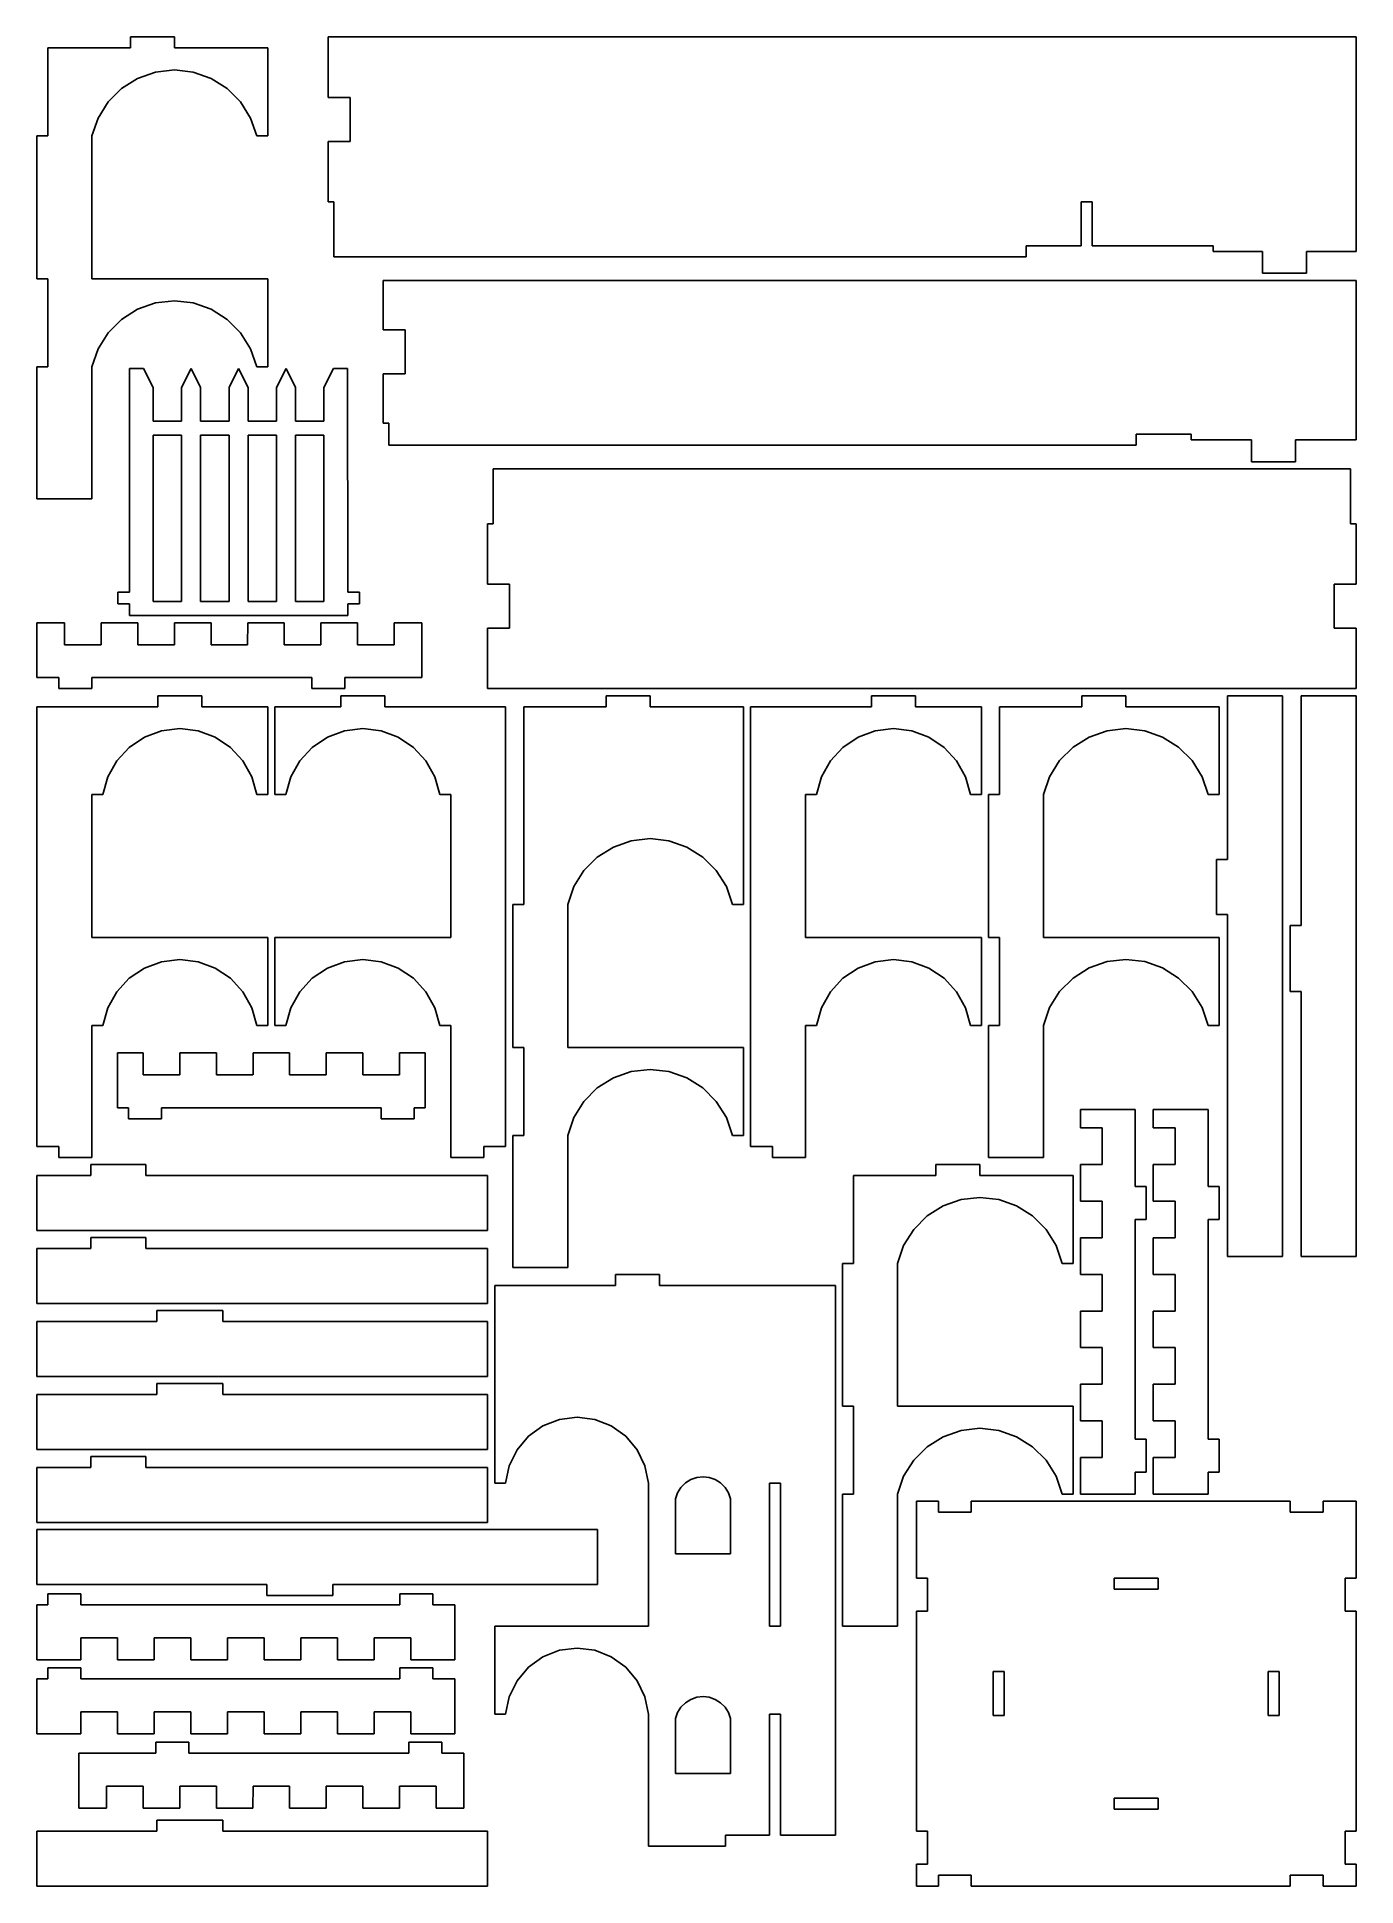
# Model space of a CAD drawing. Header units: millimetres. Extents: x -281 to 281, y -366 to 422.
import ezdxf

# ---------------------------------------------------------------- set-up
doc = ezdxf.new("R2010")
doc.units = ezdxf.units.MM
doc.header["$MEASUREMENT"] = 0

msp = doc.modelspace()

# ---------------------------------------------------------------- linework, layer by layer
for p, q in [((-222.66, 421.94), (-241.41, 421.94)), ((-241.41, 421.94), (-241.41, 417.25)), ((-222.66, 417.25), (-222.66, 421.94)), ((281.25, 421.94), (-157.03, 421.94)), ((-157.03, 421.94), (-157.03, 396.16)), ((281.25, 330.53), (281.25, 421.94)), ((-241.41, 417.25), (-276.56, 417.25)), ((-276.56, 417.25), (-276.56, 379.75)), ((-182.81, 417.25), (-222.66, 417.25)), ((-182.81, 379.75), (-182.81, 417.25)), ((-245.17, 399.98), (-238.32, 404.29)), ((-238.32, 404.29), (-230.69, 406.97)), ((-230.69, 406.97), (-222.66, 407.88)), ((-222.66, 407.88), (-214.62, 406.97)), ((-214.62, 406.97), (-206.99, 404.29)), ((-206.99, 404.29), (-200.15, 399.98)), ((-255.16, 387.39), (-250.88, 394.25)), ((-250.88, 394.25), (-245.17, 399.98)), ((-200.15, 399.98), (-194.44, 394.25)), ((-194.44, 394.25), (-190.15, 387.39)), ((-157.03, 396.16), (-147.66, 396.16)), ((-147.66, 396.16), (-147.66, 377.41)), ((-257.81, 379.75), (-255.16, 387.39)), ((-190.15, 387.39), (-187.5, 379.75)), ((-276.56, 379.75), (-281.25, 379.75)), ((-281.25, 379.75), (-281.25, 318.81)), ((-257.81, 318.81), (-257.81, 379.75)), ((-187.5, 379.75), (-182.81, 379.75)), ((-147.66, 377.41), (-157.03, 377.41)), ((-157.03, 377.41), (-157.03, 351.62)), ((-157.03, 351.62), (-154.69, 351.62)), ((-154.69, 351.62), (-154.69, 328.19)), ((164.06, 351.62), (168.75, 351.62)), ((164.06, 332.87), (164.06, 351.62)), ((168.75, 351.62), (168.75, 332.87)), ((140.62, 328.19), (140.62, 332.87)), ((140.62, 332.87), (164.06, 332.87)), ((168.75, 332.87), (220.31, 332.87)), ((220.31, 332.87), (220.31, 330.53)), ((-154.69, 328.19), (140.62, 328.19)), ((220.31, 330.53), (241.41, 330.53)), ((241.41, 330.53), (241.41, 321.16)), ((260.16, 330.53), (281.25, 330.53)), ((260.16, 321.16), (260.16, 330.53)), ((-281.25, 318.81), (-276.56, 318.81)), ((-276.56, 318.81), (-276.56, 281.31)), ((-182.81, 318.81), (-257.81, 318.81)), ((-182.81, 281.31), (-182.81, 318.81)), ((-133.59, 318.16), (-133.59, 297.06)), ((281.25, 318.16), (-133.59, 318.16)), ((241.41, 321.16), (260.16, 321.16)), ((281.25, 250.19), (281.25, 318.16)), ((-238.32, 305.85), (-230.69, 308.53)), ((-230.69, 308.53), (-222.66, 309.44)), ((-222.66, 309.44), (-214.62, 308.53)), ((-214.62, 308.53), (-206.99, 305.85)), ((-250.88, 295.81), (-245.17, 301.54)), ((-245.17, 301.54), (-238.32, 305.85)), ((-206.99, 305.85), (-200.15, 301.54)), ((-200.15, 301.54), (-194.44, 295.81)), ((-255.16, 288.95), (-250.88, 295.81)), ((-194.44, 295.81), (-190.15, 288.95)), ((-133.59, 297.06), (-124.22, 297.06)), ((-124.22, 297.06), (-124.22, 278.31)), ((-257.81, 281.31), (-255.16, 288.95)), ((-190.15, 288.95), (-187.5, 281.31)), ((-276.56, 281.31), (-281.25, 281.31)), ((-281.25, 281.31), (-281.25, 225.06)), ((-257.81, 225.06), (-257.81, 281.31)), ((-235.76, 280.56), (-241.81, 280.56)), ((-241.81, 280.56), (-241.81, 185.19)), ((-231.72, 272.46), (-235.76, 280.56)), ((-215.53, 280.56), (-219.57, 272.46)), ((-211.48, 272.46), (-215.53, 280.56)), ((-195.29, 280.56), (-199.33, 272.46)), ((-191.24, 272.46), (-195.29, 280.56)), ((-187.5, 281.31), (-182.81, 281.31)), ((-175.05, 280.56), (-179.09, 272.46)), ((-171, 272.46), (-175.05, 280.56)), ((-154.81, 280.56), (-158.86, 272.46)), ((-148.76, 280.56), (-154.81, 280.56)), ((-148.75, 185.19), (-148.76, 280.56)), ((-124.22, 278.31), (-133.59, 278.31)), ((-133.59, 278.31), (-133.59, 257.22)), ((-231.72, 258.17), (-231.72, 272.46)), ((-219.57, 272.46), (-219.57, 258.17)), ((-211.48, 258.17), (-211.48, 272.46)), ((-199.33, 272.46), (-199.33, 258.17)), ((-191.24, 258.17), (-191.24, 272.46)), ((-179.09, 272.46), (-179.09, 258.17)), ((-171, 258.17), (-171, 272.46)), ((-158.86, 272.46), (-158.86, 258.17)), ((-219.57, 258.17), (-231.72, 258.17)), ((-199.33, 258.17), (-211.48, 258.17)), ((-179.09, 258.17), (-191.24, 258.17)), ((-158.86, 258.17), (-171, 258.17)), ((-133.59, 257.22), (-131.25, 257.22)), ((-131.25, 257.22), (-131.25, 247.84)), ((187.5, 247.84), (187.5, 252.53)), ((187.5, 252.53), (210.94, 252.53)), ((210.94, 252.53), (210.94, 250.19)), ((-231.72, 181.26), (-231.72, 252.1)), ((-231.72, 252.1), (-219.57, 252.1)), ((-219.57, 252.1), (-219.57, 181.26)), ((-211.48, 181.26), (-211.48, 252.1)), ((-211.48, 252.1), (-199.33, 252.1)), ((-199.33, 252.1), (-199.33, 181.26)), ((-191.24, 252.1), (-179.09, 252.1)), ((-191.24, 181.26), (-191.24, 252.1)), ((-179.09, 252.1), (-179.09, 181.26)), ((-171, 252.1), (-158.86, 252.1)), ((-171, 181.26), (-171, 252.1)), ((-158.86, 252.1), (-158.86, 181.26)), ((-131.25, 247.84), (187.5, 247.84)), ((210.94, 250.19), (236.72, 250.19)), ((236.72, 250.19), (236.72, 240.81)), ((255.47, 240.81), (255.47, 250.19)), ((255.47, 250.19), (281.25, 250.19)), ((278.91, 237.81), (-86.72, 237.81)), ((-86.72, 237.81), (-86.72, 214.38)), ((236.72, 240.81), (255.47, 240.81)), ((278.91, 214.38), (278.91, 237.81)), ((-281.25, 225.06), (-257.81, 225.06)), ((-86.72, 214.38), (-89.06, 214.38)), ((-89.06, 214.38), (-89.06, 188.59)), ((281.25, 214.38), (278.91, 214.38)), ((281.25, 188.59), (281.25, 214.38)), ((-241.81, 185.19), (-246.81, 185.19)), ((-246.81, 185.19), (-246.81, 180.19)), ((-143.75, 185.19), (-148.75, 185.19)), ((-143.75, 180.19), (-143.75, 185.19)), ((-89.06, 188.59), (-79.69, 188.59)), ((-79.69, 188.59), (-79.69, 169.84)), ((271.88, 169.84), (271.88, 188.59)), ((271.88, 188.59), (281.25, 188.59)), ((-246.81, 180.19), (-241.81, 180.19)), ((-241.81, 180.19), (-241.81, 175.19)), ((-241.81, 175.19), (-148.75, 175.19)), ((-219.57, 181.26), (-231.72, 181.26)), ((-199.33, 181.26), (-211.48, 181.26)), ((-179.09, 181.26), (-191.24, 181.26)), ((-158.86, 181.26), (-171, 181.26)), ((-148.75, 175.19), (-148.75, 180.19)), ((-148.75, 180.19), (-143.75, 180.19)), ((-281.25, 172.19), (-281.25, 148.75)), ((-269.53, 172.19), (-281.25, 172.19)), ((-269.53, 172.19), (-269.53, 172.19)), ((-269.53, 162.81), (-269.53, 172.19)), ((-253.9, 172.19), (-253.9, 162.81)), ((-238.28, 172.19), (-253.9, 172.19)), ((-238.28, 162.81), (-238.28, 172.19)), ((-238.28, 172.19), (-238.28, 172.19)), ((-207.03, 172.19), (-222.65, 172.19)), ((-222.65, 172.19), (-222.65, 162.81)), ((-207.03, 162.81), (-207.03, 172.19)), ((-207.03, 172.19), (-207.03, 172.19)), ((-191.4, 172.19), (-191.41, 162.81)), ((-175.78, 172.19), (-191.4, 172.19)), ((-175.78, 162.81), (-175.78, 172.19)), ((-175.78, 172.19), (-175.78, 172.19)), ((-144.53, 172.19), (-160.15, 172.19)), ((-160.15, 172.19), (-160.15, 162.81)), ((-144.53, 162.81), (-144.53, 172.19)), ((-117.19, 172.19), (-128.9, 172.19)), ((-128.9, 172.19), (-128.9, 162.81)), ((-117.19, 148.75), (-117.19, 172.19)), ((-79.69, 169.84), (-89.06, 169.84)), ((-89.06, 169.84), (-89.06, 144.06)), ((281.25, 169.84), (271.88, 169.84)), ((281.25, 144.06), (281.25, 169.84)), ((-253.9, 162.81), (-269.53, 162.81)), ((-222.65, 162.81), (-238.28, 162.81)), ((-191.41, 162.81), (-207.03, 162.81)), ((-160.15, 162.81), (-175.78, 162.81)), ((-128.9, 162.81), (-144.53, 162.81)), ((-281.25, 148.75), (-271.88, 148.75)), ((-271.88, 148.75), (-271.88, 144.06)), ((-271.88, 144.06), (-257.81, 144.06)), ((-257.81, 148.75), (-164.06, 148.75)), ((-257.81, 144.06), (-257.81, 148.75)), ((-164.06, 148.75), (-164.06, 144.06)), ((-164.06, 144.06), (-150, 144.06)), ((-150, 148.75), (-117.19, 148.75)), ((-150, 144.06), (-150, 148.75)), ((-89.06, 144.06), (281.25, 144.06)), ((-229.69, 136.38), (-281.25, 136.38)), ((-281.25, 136.38), (-281.25, -51.12)), ((-210.94, 141.06), (-229.69, 141.06)), ((-229.69, 141.06), (-229.69, 136.38)), ((-210.94, 136.38), (-210.94, 141.06)), ((-182.81, 136.38), (-210.94, 136.38)), ((-182.81, 98.88), (-182.81, 136.38)), ((-179.81, 98.88), (-179.81, 136.38)), ((-179.81, 136.38), (-151.69, 136.38)), ((-151.69, 136.38), (-151.69, 141.06)), ((-151.69, 141.06), (-132.94, 141.06)), ((-132.94, 141.06), (-132.94, 136.38)), ((-132.94, 136.38), (-81.38, 136.38)), ((-81.38, 136.38), (-81.38, -51.12)), ((-38.53, 136.38), (-73.69, 136.38)), ((-73.69, 136.38), (-73.69, 52)), ((-19.78, 141.06), (-38.53, 141.06)), ((-38.53, 141.06), (-38.53, 136.38)), ((-19.78, 136.38), (-19.78, 141.06)), ((20.06, 136.38), (-19.78, 136.38)), ((20.06, 52), (20.06, 136.38)), ((74.62, 136.38), (23.06, 136.38)), ((23.06, 136.38), (23.06, -51.12)), ((93.37, 141.06), (74.62, 141.06)), ((74.62, 141.06), (74.62, 136.38)), ((93.37, 136.38), (93.37, 141.06)), ((121.5, 136.38), (93.37, 136.38)), ((121.5, 98.88), (121.5, 136.38)), ((129.19, 98.88), (129.19, 136.38)), ((129.19, 136.38), (164.34, 136.38)), ((164.34, 136.38), (164.34, 141.06)), ((164.34, 141.06), (183.09, 141.06)), ((183.09, 141.06), (183.09, 136.38)), ((183.09, 136.38), (222.94, 136.38)), ((222.94, 136.38), (222.94, 98.88)), ((249.88, 141.06), (226.44, 141.06)), ((226.44, 141.06), (226.44, 71.23)), ((249.88, -98), (249.88, 141.06)), ((257.81, 141.06), (281.25, 141.06)), ((257.81, 43.02), (257.81, 141.06)), ((281.25, 141.06), (281.25, -98)), ((-228.08, 126.08), (-220.31, 127)), ((-220.31, 127), (-212.54, 126.08)), ((-142.31, 127), (-150.08, 126.08)), ((-134.54, 126.08), (-142.31, 127)), ((76.23, 126.08), (84, 127)), ((84, 127), (91.77, 126.08)), ((183.09, 127), (175.06, 126.09)), ((191.13, 126.09), (183.09, 127)), ((-247.22, 113.25), (-241.92, 119.01)), ((-241.92, 119.01), (-235.42, 123.36)), ((-235.42, 123.36), (-228.08, 126.08)), ((-212.54, 126.08), (-205.2, 123.36)), ((-205.2, 123.36), (-198.7, 119.01)), ((-198.7, 119.01), (-193.4, 113.25)), ((-163.92, 119.01), (-169.22, 113.25)), ((-157.42, 123.36), (-163.92, 119.01)), ((-150.08, 126.08), (-157.42, 123.36)), ((-127.2, 123.36), (-134.54, 126.08)), ((-120.7, 119.01), (-127.2, 123.36)), ((-115.4, 113.25), (-120.7, 119.01)), ((57.09, 113.25), (62.39, 119.01)), ((62.39, 119.01), (68.89, 123.36)), ((68.89, 123.36), (76.23, 126.08)), ((91.77, 126.08), (99.11, 123.36)), ((99.11, 123.36), (105.61, 119.01)), ((105.61, 119.01), (110.91, 113.25)), ((160.58, 119.1), (154.87, 113.37)), ((167.43, 123.42), (160.58, 119.1)), ((175.06, 126.09), (167.43, 123.42)), ((198.76, 123.42), (191.13, 126.09)), ((205.6, 119.1), (198.76, 123.42)), ((211.31, 113.37), (205.6, 119.1)), ((-251.03, 106.41), (-247.22, 113.25)), ((-193.4, 113.25), (-189.6, 106.41)), ((-169.22, 113.25), (-173.03, 106.41)), ((-111.6, 106.41), (-115.4, 113.25)), ((53.29, 106.41), (57.09, 113.25)), ((110.91, 113.25), (114.71, 106.41)), ((154.87, 113.37), (150.59, 106.52)), ((215.6, 106.52), (211.31, 113.37)), ((-253.13, 98.88), (-251.03, 106.41)), ((-189.6, 106.41), (-187.5, 98.88)), ((-173.03, 106.41), (-175.12, 98.88)), ((-109.5, 98.88), (-111.6, 106.41)), ((51.19, 98.88), (53.29, 106.41)), ((114.71, 106.41), (116.81, 98.88)), ((150.59, 106.52), (147.94, 98.88)), ((218.25, 98.88), (215.6, 106.52)), ((-257.81, 98.88), (-253.13, 98.88)), ((-257.81, 37.94), (-257.81, 98.88)), ((-187.5, 98.88), (-182.81, 98.88)), ((-175.12, 98.88), (-179.81, 98.88)), ((-104.81, 98.88), (-109.5, 98.88)), ((-104.81, 37.94), (-104.81, 98.88)), ((46.5, 98.88), (51.19, 98.88)), ((46.5, 37.94), (46.5, 98.88)), ((116.81, 98.88), (121.5, 98.88)), ((124.5, 37.94), (124.5, 98.88)), ((124.5, 98.88), (129.19, 98.88)), ((147.94, 98.88), (147.94, 37.94)), ((222.94, 98.88), (218.25, 98.88)), ((-35.45, 76.54), (-27.82, 79.22)), ((-27.82, 79.22), (-19.78, 80.12)), ((-19.78, 80.12), (-11.74, 79.22)), ((-11.74, 79.22), (-4.11, 76.54)), ((-48, 66.5), (-42.29, 72.23)), ((-42.29, 72.23), (-35.45, 76.54)), ((-4.11, 76.54), (2.73, 72.23)), ((2.73, 72.23), (8.44, 66.5)), ((226.44, 71.23), (221.75, 71.23)), ((221.75, 71.23), (221.75, 47.8)), ((-52.29, 59.64), (-48, 66.5)), ((8.44, 66.5), (12.73, 59.64)), ((-54.94, 52), (-52.29, 59.64)), ((12.73, 59.64), (15.38, 52)), ((-73.69, 52), (-78.38, 52)), ((-78.38, 52), (-78.38, -8.94)), ((-54.94, -8.94), (-54.94, 52)), ((15.38, 52), (20.06, 52)), ((221.75, 47.8), (226.44, 47.8)), ((226.44, 47.8), (226.44, -98)), ((253.13, 43.02), (257.81, 43.02)), ((253.13, 14.89), (253.13, 43.02)), ((-182.81, 37.94), (-257.81, 37.94)), ((-182.81, 0.44), (-182.81, 37.94)), ((-179.81, 37.94), (-104.81, 37.94)), ((-179.81, 0.44), (-179.81, 37.94)), ((121.5, 37.94), (46.5, 37.94)), ((121.5, 0.44), (121.5, 37.94)), ((129.19, 37.94), (124.5, 37.94)), ((129.19, 0.44), (129.19, 37.94)), ((147.94, 37.94), (222.94, 37.94)), ((222.94, 37.94), (222.94, 0.44)), ((-241.92, 20.57), (-235.42, 24.93)), ((-235.42, 24.93), (-228.08, 27.64)), ((-228.08, 27.64), (-220.31, 28.56)), ((-220.31, 28.56), (-212.54, 27.64)), ((-212.54, 27.64), (-205.2, 24.93)), ((-205.2, 24.93), (-198.7, 20.57)), ((-157.42, 24.93), (-163.92, 20.57)), ((-150.08, 27.64), (-157.42, 24.93)), ((-142.31, 28.56), (-150.08, 27.64)), ((-134.54, 27.64), (-142.31, 28.56)), ((-127.2, 24.93), (-134.54, 27.64)), ((-120.7, 20.57), (-127.2, 24.93)), ((62.39, 20.57), (68.89, 24.93)), ((68.89, 24.93), (76.23, 27.64)), ((76.23, 27.64), (84, 28.56)), ((84, 28.56), (91.77, 27.64)), ((91.77, 27.64), (99.11, 24.93)), ((99.11, 24.93), (105.61, 20.57)), ((167.43, 24.98), (160.58, 20.67)), ((175.06, 27.65), (167.43, 24.98)), ((183.09, 28.56), (175.06, 27.65)), ((191.13, 27.65), (183.09, 28.56)), ((198.76, 24.98), (191.13, 27.65)), ((205.6, 20.67), (198.76, 24.98)), ((-247.22, 14.81), (-241.92, 20.57)), ((-198.7, 20.57), (-193.4, 14.81)), ((-163.92, 20.57), (-169.22, 14.81)), ((-115.4, 14.81), (-120.7, 20.57)), ((57.09, 14.81), (62.39, 20.57)), ((105.61, 20.57), (110.91, 14.81)), ((160.58, 20.67), (154.87, 14.94)), ((211.31, 14.94), (205.6, 20.67)), ((-253.13, 0.44), (-251.03, 7.98)), ((-251.03, 7.98), (-247.22, 14.81)), ((-193.4, 14.81), (-189.6, 7.98)), ((-189.6, 7.98), (-187.5, 0.44)), ((-173.03, 7.98), (-175.12, 0.44)), ((-169.22, 14.81), (-173.03, 7.98)), ((-111.6, 7.98), (-115.4, 14.81)), ((-109.5, 0.44), (-111.6, 7.98)), ((51.19, 0.44), (53.29, 7.98)), ((53.29, 7.98), (57.09, 14.81)), ((110.91, 14.81), (114.71, 7.98)), ((114.71, 7.98), (116.81, 0.44)), ((150.59, 8.08), (147.94, 0.44)), ((154.87, 14.94), (150.59, 8.08)), ((215.6, 8.08), (211.31, 14.94)), ((218.25, 0.44), (215.6, 8.08)), ((257.81, 14.89), (253.13, 14.89)), ((257.81, -98), (257.81, 14.89)), ((-257.81, -55.81), (-257.81, 0.44)), ((-257.81, 0.44), (-253.13, 0.44)), ((-187.5, 0.44), (-182.81, 0.44)), ((-175.12, 0.44), (-179.81, 0.44)), ((-104.81, 0.44), (-109.5, 0.44)), ((-104.81, -55.81), (-104.81, 0.44)), ((46.5, -55.81), (46.5, 0.44)), ((46.5, 0.44), (51.19, 0.44)), ((116.81, 0.44), (121.5, 0.44)), ((124.5, -55.81), (124.5, 0.44)), ((124.5, 0.44), (129.19, 0.44)), ((147.94, 0.44), (147.94, -55.81)), ((222.94, 0.44), (218.25, 0.44)), ((-246.94, -11.18), (-236, -11.18)), ((-246.94, -34.62), (-246.94, -11.19)), ((-236, -11.18), (-236, -20.56)), ((-220.37, -20.56), (-220.37, -11.18)), ((-220.37, -11.18), (-204.75, -11.18)), ((-204.75, -11.19), (-204.75, -20.56)), ((-173.5, -11.18), (-189.12, -11.18)), ((-189.12, -11.18), (-189.12, -20.56)), ((-173.5, -20.56), (-173.5, -11.19)), ((-142.25, -11.18), (-157.87, -11.18)), ((-157.87, -11.18), (-157.87, -20.56)), ((-142.25, -20.56), (-142.25, -11.18)), ((-115.69, -11.18), (-126.62, -11.18)), ((-126.62, -11.18), (-126.62, -20.55)), ((-115.69, -34.62), (-115.69, -11.18)), ((-78.38, -8.94), (-73.69, -8.94)), ((-73.69, -8.94), (-73.69, -46.44)), ((20.06, -8.94), (-54.94, -8.94)), ((20.06, -46.44), (20.06, -8.94)), ((-236, -20.56), (-220.37, -20.56)), ((-204.75, -20.56), (-189.13, -20.56)), ((-157.87, -20.56), (-173.5, -20.56)), ((-126.62, -20.56), (-142.25, -20.56)), ((-42.29, -26.21), (-35.45, -21.9)), ((-35.45, -21.9), (-27.82, -19.22)), ((-27.82, -19.22), (-19.78, -18.31)), ((-19.78, -18.31), (-11.74, -19.22)), ((-11.74, -19.22), (-4.11, -21.9)), ((-4.11, -21.9), (2.73, -26.21)), ((-48, -31.94), (-42.29, -26.21)), ((2.73, -26.21), (8.44, -31.94)), ((-242.25, -34.62), (-246.94, -34.62)), ((-242.25, -39.31), (-242.25, -34.62)), ((-228.19, -39.31), (-242.25, -39.31)), ((-228.19, -39.31), (-228.19, -34.64)), ((-134.44, -34.62), (-228.18, -34.62)), ((-134.44, -34.62), (-134.44, -39.3)), ((-120.37, -39.31), (-134.44, -39.31)), ((-120.37, -39.31), (-120.37, -34.62)), ((-120.37, -34.62), (-115.69, -34.62)), ((-54.94, -46.44), (-52.29, -38.8)), ((-52.29, -38.8), (-48, -31.94)), ((8.44, -31.94), (12.73, -38.8)), ((12.73, -38.8), (15.38, -46.44)), ((187.13, -35.38), (163.69, -35.38)), ((163.69, -35.38), (163.69, -35.38)), ((163.69, -35.38), (163.69, -43.19)), ((187.13, -68.19), (187.13, -35.38)), ((218.25, -35.38), (194.81, -35.38)), ((194.81, -35.38), (194.81, -35.38)), ((194.81, -35.38), (194.81, -43.19)), ((218.25, -68.19), (218.25, -35.38)), ((-73.69, -46.44), (-78.38, -46.44)), ((-78.38, -46.44), (-78.38, -102.69)), ((-54.94, -102.69), (-54.94, -46.44)), ((15.38, -46.44), (20.06, -46.44)), ((163.69, -43.19), (173.06, -43.19)), ((173.06, -43.19), (173.06, -43.19)), ((173.06, -43.19), (173.06, -58.81)), ((194.81, -43.19), (204.19, -43.19)), ((204.19, -43.19), (204.19, -58.81)), ((-281.25, -51.12), (-271.88, -51.12)), ((-271.88, -51.12), (-271.88, -55.81)), ((-81.38, -51.12), (-90.75, -51.12)), ((-90.75, -51.12), (-90.75, -55.81)), ((23.06, -51.12), (32.44, -51.12)), ((32.44, -51.12), (32.44, -55.81)), ((-271.88, -55.81), (-257.81, -55.81)), ((-234.86, -58.81), (-258.3, -58.81)), ((-258.3, -58.81), (-258.3, -63.5)), ((-234.86, -63.5), (-234.86, -58.81)), ((-90.75, -55.81), (-104.81, -55.81)), ((32.44, -55.81), (46.5, -55.81)), ((102.09, -63.5), (102.09, -58.81)), ((102.09, -58.81), (120.84, -58.81)), ((120.84, -58.81), (120.84, -63.5)), ((147.94, -55.81), (124.5, -55.81)), ((173.06, -58.81), (163.69, -58.81)), ((163.69, -58.81), (163.69, -74.44)), ((204.19, -58.81), (194.81, -58.81)), ((194.81, -58.81), (194.81, -74.44)), ((-258.3, -63.5), (-281.25, -63.5)), ((-281.25, -63.5), (-281.25, -86.94)), ((-89.06, -63.5), (-234.86, -63.5)), ((-89.06, -86.94), (-89.06, -63.5)), ((66.94, -101), (66.94, -63.5)), ((66.94, -63.5), (102.09, -63.5)), ((120.84, -63.5), (160.69, -63.5)), ((160.69, -63.5), (160.69, -101)), ((191.81, -68.19), (187.13, -68.19)), ((191.81, -82.25), (191.81, -68.19)), ((222.94, -68.19), (218.25, -68.19)), ((222.94, -82.25), (222.94, -68.19)), ((105.18, -76.46), (98.33, -80.77)), ((112.81, -73.78), (105.18, -76.46)), ((120.84, -72.88), (112.81, -73.78)), ((128.88, -73.78), (120.84, -72.88)), ((136.51, -76.46), (128.88, -73.78)), ((143.35, -80.77), (136.51, -76.46)), ((163.69, -74.44), (173.06, -74.44)), ((173.06, -74.44), (173.06, -90.06)), ((194.81, -74.44), (204.19, -74.44)), ((204.19, -74.44), (204.19, -90.06)), ((92.62, -86.5), (88.34, -93.36)), ((98.33, -80.77), (92.62, -86.5)), ((149.06, -86.5), (143.35, -80.77)), ((153.35, -93.36), (149.06, -86.5)), ((187.13, -82.25), (191.81, -82.25)), ((187.13, -176), (187.13, -82.25)), ((191.81, -82.25), (191.81, -82.25)), ((218.25, -82.25), (222.94, -82.25)), ((218.25, -176), (218.25, -82.25)), ((222.94, -82.25), (222.94, -82.25)), ((-281.25, -86.94), (-89.06, -86.94)), ((-234.86, -89.94), (-258.3, -89.94)), ((-258.3, -89.94), (-258.3, -94.63)), ((-234.86, -94.63), (-234.86, -89.94)), ((88.34, -93.36), (85.69, -101)), ((156, -101), (153.35, -93.36)), ((173.06, -90.06), (163.69, -90.06)), ((163.69, -90.06), (163.69, -105.69)), ((173.06, -90.06), (173.06, -90.06)), ((204.19, -90.06), (194.81, -90.06)), ((194.81, -90.06), (194.81, -105.69)), ((204.19, -90.06), (204.19, -90.06)), ((-258.3, -94.63), (-281.25, -94.63)), ((-281.25, -94.63), (-281.25, -118.06)), ((-89.06, -94.63), (-234.86, -94.63)), ((-89.06, -118.06), (-89.06, -94.63)), ((62.25, -161.94), (62.25, -101)), ((62.25, -101), (66.94, -101)), ((85.69, -101), (85.69, -161.94)), ((160.69, -101), (156, -101)), ((226.44, -98), (249.88, -98)), ((281.25, -98), (257.81, -98)), ((-34.5, -110.37), (-86.06, -110.37)), ((-86.06, -110.37), (-86.06, -194.75)), ((-78.38, -102.69), (-54.94, -102.69)), ((-15.75, -105.69), (-34.5, -105.69)), ((-34.5, -105.69), (-34.5, -110.37)), ((-15.75, -110.37), (-15.75, -105.69)), ((59.25, -110.37), (-15.75, -110.37)), ((59.25, -344.75), (59.25, -110.37)), ((163.69, -105.69), (173.06, -105.69)), ((173.06, -105.69), (173.06, -105.69)), ((173.06, -105.69), (173.06, -121.31)), ((194.81, -105.69), (204.19, -105.69)), ((204.19, -105.69), (204.19, -121.31)), ((-281.25, -118.06), (-89.06, -118.06)), ((-230.08, -125.75), (-281.25, -125.75)), ((-281.25, -125.75), (-281.25, -149.19)), ((-201.96, -121.06), (-230.08, -121.06)), ((-230.08, -121.06), (-230.08, -125.75)), ((-201.96, -125.75), (-201.96, -121.06)), ((-89.06, -125.75), (-201.96, -125.75)), ((-89.06, -149.19), (-89.06, -125.75)), ((173.06, -121.31), (163.69, -121.31)), ((163.69, -121.31), (163.69, -136.94)), ((204.19, -121.31), (194.81, -121.31)), ((194.81, -121.31), (194.81, -136.94)), ((204.19, -121.31), (204.19, -121.31)), ((163.69, -136.94), (173.06, -136.94)), ((173.06, -136.94), (173.06, -136.94)), ((173.06, -136.94), (173.06, -152.56)), ((194.81, -136.94), (204.19, -136.94)), ((204.19, -136.94), (204.19, -152.56)), ((-281.25, -149.19), (-89.06, -149.19)), ((-230.08, -156.88), (-281.25, -156.88)), ((-281.25, -156.88), (-281.25, -180.31)), ((-201.96, -152.19), (-230.08, -152.19)), ((-230.08, -152.19), (-230.08, -156.88)), ((-201.96, -156.88), (-201.96, -152.19)), ((-89.06, -156.88), (-201.96, -156.88)), ((-89.06, -180.31), (-89.06, -156.88)), ((173.06, -152.56), (163.69, -152.56)), ((163.69, -152.56), (163.69, -152.56)), ((163.69, -152.56), (163.69, -168.19)), ((173.06, -152.56), (173.06, -152.56)), ((204.19, -152.56), (194.81, -152.56)), ((194.81, -152.56), (194.81, -152.56)), ((194.81, -152.56), (194.81, -168.19)), ((66.94, -161.94), (62.25, -161.94)), ((66.94, -199.44), (66.94, -161.94)), ((85.69, -161.94), (160.69, -161.94)), ((160.69, -161.94), (160.69, -199.44)), ((-71.64, -174.73), (-65.48, -170.32)), ((-65.48, -170.32), (-58.42, -167.56)), ((-58.42, -167.56), (-50.91, -166.62)), ((-50.91, -166.62), (-43.39, -167.56)), ((-43.39, -167.56), (-36.33, -170.32)), ((-36.33, -170.32), (-30.17, -174.73)), ((112.81, -172.22), (105.18, -174.9)), ((120.84, -171.31), (112.81, -172.22)), ((128.88, -172.22), (120.84, -171.31)), ((136.51, -174.9), (128.88, -172.22)), ((163.69, -168.19), (173.06, -168.19)), ((173.06, -168.19), (173.06, -183.81)), ((194.81, -168.19), (204.19, -168.19)), ((204.19, -168.19), (204.19, -183.81)), ((-281.25, -180.31), (-89.06, -180.31)), ((-79.84, -187.33), (-76.53, -180.52)), ((-76.53, -180.52), (-71.64, -174.73)), ((-30.17, -174.73), (-25.29, -180.52)), ((-25.29, -180.52), (-21.97, -187.33)), ((98.33, -179.21), (92.62, -184.94)), ((105.18, -174.9), (98.33, -179.21)), ((143.35, -179.21), (136.51, -174.9)), ((149.06, -184.94), (143.35, -179.21)), ((191.81, -176), (187.13, -176)), ((187.13, -176), (187.13, -176)), ((191.81, -190.06), (191.81, -176)), ((222.94, -176), (218.25, -176)), ((218.25, -176), (218.25, -176)), ((222.94, -190.06), (222.94, -176)), ((-258.3, -188), (-281.25, -188)), ((-281.25, -188), (-281.25, -211.44)), ((-234.86, -183.31), (-258.3, -183.31)), ((-258.3, -183.31), (-258.3, -188)), ((-234.86, -188), (-234.86, -183.31)), ((-89.06, -188), (-234.86, -188)), ((-89.06, -211.44), (-89.06, -188)), ((-81.38, -194.75), (-79.84, -187.33)), ((-21.97, -187.33), (-20.44, -194.75)), ((92.62, -184.94), (88.34, -191.8)), ((153.35, -191.8), (149.06, -184.94)), ((173.06, -183.81), (163.69, -183.81)), ((163.69, -183.81), (163.69, -199.44)), ((173.06, -183.81), (173.06, -183.81)), ((204.19, -183.81), (194.81, -183.81)), ((194.81, -183.81), (194.81, -199.44)), ((204.19, -183.81), (204.19, -183.81)), ((-86.06, -194.75), (-81.38, -194.75)), ((-20.44, -194.75), (-20.44, -255.69)), ((-8.05, -198.81), (-6.63, -196.52)), ((-6.63, -196.52), (-4.72, -194.61)), ((-4.72, -194.61), (-2.44, -193.17)), ((-2.44, -193.17), (0.1, -192.28)), ((0.1, -192.28), (2.78, -191.98)), ((2.78, -191.98), (5.46, -192.28)), ((5.46, -192.28), (8, -193.17)), ((8, -193.17), (10.28, -194.61)), ((10.28, -194.61), (12.19, -196.52)), ((12.19, -196.52), (13.62, -198.81)), ((31.12, -194.75), (35.81, -194.75)), ((31.12, -255.69), (31.12, -194.75)), ((35.81, -194.75), (35.81, -255.69)), ((88.34, -191.8), (85.69, -199.44)), ((156, -199.44), (153.35, -191.8)), ((187.13, -199.44), (187.13, -190.06)), ((187.13, -190.06), (191.81, -190.06)), ((218.25, -199.44), (218.25, -190.06)), ((218.25, -190.06), (222.94, -190.06)), ((222.94, -190.06), (222.94, -190.06)), ((-8.94, -201.35), (-8.05, -198.81)), ((-8.94, -224.79), (-8.94, -201.35)), ((13.62, -198.81), (14.5, -201.35)), ((14.5, -201.35), (14.5, -224.79)), ((62.25, -255.69), (62.25, -199.44)), ((62.25, -199.44), (66.94, -199.44)), ((85.69, -199.44), (85.69, -255.69)), ((93.75, -202.44), (93.75, -235.25)), ((93.75, -202.44), (103.13, -202.44)), ((103.13, -202.44), (103.13, -207.12)), ((117.19, -202.44), (253.13, -202.44)), ((117.19, -207.12), (117.19, -202.44)), ((160.69, -199.44), (156, -199.44)), ((163.69, -199.44), (163.69, -199.44)), ((163.69, -199.44), (187.13, -199.44)), ((194.81, -199.44), (218.25, -199.44)), ((253.13, -207.12), (253.13, -202.44)), ((281.25, -202.44), (267.19, -202.44)), ((267.19, -207.12), (267.19, -202.44)), ((281.25, -202.44), (281.25, -235.25)), ((-281.25, -211.44), (-89.06, -211.44)), ((117.19, -207.12), (103.13, -207.12)), ((253.13, -207.12), (267.19, -207.12)), ((-42.19, -214.44), (-281.25, -214.44)), ((-281.25, -214.44), (-281.25, -237.88)), ((-42.19, -237.88), (-42.19, -214.44)), ((14.5, -224.79), (-8.94, -224.79)), ((98.44, -235.25), (93.75, -235.25)), ((98.44, -249.31), (98.44, -235.25)), ((196.87, -235.25), (178.12, -235.25)), ((178.12, -235.25), (178.12, -239.94)), ((196.87, -239.94), (196.87, -235.25)), ((281.25, -235.25), (276.56, -235.25)), ((276.56, -249.31), (276.56, -235.25)), ((-281.25, -237.88), (-183.21, -237.88)), ((-276.56, -246.56), (-276.56, -241.88)), ((-276.56, -241.88), (-262.5, -241.88)), ((-262.5, -241.88), (-262.5, -246.56)), ((-183.21, -237.88), (-183.21, -242.56)), ((-183.21, -242.56), (-155.08, -242.56)), ((-155.08, -242.56), (-155.08, -237.88)), ((-155.08, -237.88), (-42.19, -237.88)), ((-126.56, -246.56), (-126.56, -241.88)), ((-126.56, -241.88), (-112.5, -241.88)), ((-112.5, -241.88), (-112.5, -246.56)), ((196.87, -239.94), (178.12, -239.94)), ((-281.25, -270), (-281.25, -246.56)), ((-281.25, -246.56), (-276.56, -246.56)), ((-262.5, -246.56), (-126.56, -246.56)), ((-112.5, -246.56), (-103.12, -246.56)), ((-103.12, -246.56), (-103.12, -270)), ((98.44, -249.31), (93.75, -249.31)), ((93.75, -249.31), (93.75, -343.06)), ((276.56, -249.31), (281.25, -249.31)), ((281.25, -343.06), (281.25, -249.31)), ((-20.44, -255.69), (-86.06, -255.69)), ((-86.06, -255.69), (-86.06, -293.19)), ((35.81, -255.69), (31.12, -255.69)), ((85.69, -255.69), (62.25, -255.69)), ((-246.88, -260.63), (-262.5, -260.63)), ((-262.5, -260.63), (-262.5, -260.63)), ((-262.5, -260.63), (-262.5, -270)), ((-246.88, -270), (-246.88, -260.63)), ((-215.62, -260.63), (-231.25, -260.63)), ((-231.25, -260.63), (-231.25, -270)), ((-215.62, -270), (-215.62, -260.63)), ((-184.38, -260.63), (-200, -260.63)), ((-200, -260.63), (-200, -270)), ((-184.38, -270), (-184.38, -260.63)), ((-153.12, -260.63), (-168.75, -260.63)), ((-168.75, -260.63), (-168.75, -270)), ((-153.12, -270), (-153.12, -260.63)), ((-121.88, -260.63), (-137.5, -260.63)), ((-137.5, -260.63), (-137.5, -260.63)), ((-137.5, -260.63), (-137.5, -270)), ((-121.88, -270), (-121.88, -260.63)), ((-65.48, -268.76), (-58.42, -266)), ((-58.42, -266), (-50.91, -265.06)), ((-50.91, -265.06), (-43.39, -266)), ((-43.39, -266), (-36.33, -268.76)), ((-262.5, -270), (-281.25, -270)), ((-276.56, -278.19), (-276.56, -273.5)), ((-276.56, -273.5), (-262.5, -273.5)), ((-262.5, -270), (-262.5, -270)), ((-262.5, -273.5), (-262.5, -278.19)), ((-231.25, -270), (-246.88, -270)), ((-231.25, -270), (-231.25, -270)), ((-200, -270), (-215.62, -270)), ((-200, -270), (-200, -270)), ((-168.75, -270), (-184.38, -270)), ((-168.75, -270), (-168.75, -270)), ((-137.5, -270), (-153.12, -270)), ((-126.56, -278.19), (-126.56, -273.5)), ((-126.56, -273.5), (-112.5, -273.5)), ((-114.07, -270), (-121.88, -270)), ((-103.12, -270), (-114.07, -270)), ((-112.5, -273.5), (-112.5, -278.19)), ((-76.53, -278.96), (-71.64, -273.17)), ((-71.64, -273.17), (-65.48, -268.76)), ((-36.33, -268.76), (-30.17, -273.17)), ((-30.17, -273.17), (-25.29, -278.96)), ((131.25, -275.09), (126.56, -275.09)), ((126.56, -293.84), (126.56, -275.09)), ((131.25, -293.84), (131.25, -275.09)), ((248.44, -275.09), (243.75, -275.09)), ((243.75, -293.84), (243.75, -275.09)), ((248.44, -293.84), (248.44, -275.09)), ((-281.25, -301.63), (-281.25, -278.19)), ((-281.25, -278.19), (-276.56, -278.19)), ((-262.5, -278.19), (-126.56, -278.19)), ((-112.5, -278.19), (-103.12, -278.19)), ((-103.12, -278.19), (-103.12, -301.63)), ((-79.84, -285.77), (-76.53, -278.96)), ((-25.29, -278.96), (-21.97, -285.77)), ((-81.38, -293.19), (-79.84, -285.77)), ((-21.97, -285.77), (-20.44, -293.19)), ((-8.05, -292.56), (-6.63, -290.27)), ((-6.63, -290.27), (-4.72, -288.36)), ((-4.72, -288.36), (-2.44, -286.92)), ((-2.44, -286.92), (0.1, -286.03)), ((0.1, -286.03), (2.78, -285.73)), ((2.78, -285.73), (5.46, -286.03)), ((5.46, -286.03), (8, -286.92)), ((8, -286.92), (10.28, -288.36)), ((10.28, -288.36), (12.19, -290.27)), ((12.19, -290.27), (13.62, -292.56)), ((-246.88, -292.25), (-262.5, -292.25)), ((-262.5, -292.25), (-262.5, -292.25)), ((-262.5, -292.25), (-262.5, -301.62)), ((-246.88, -301.63), (-246.88, -292.25)), ((-215.62, -292.25), (-231.25, -292.25)), ((-231.25, -292.25), (-231.25, -301.62)), ((-215.62, -301.63), (-215.62, -292.25)), ((-184.38, -292.25), (-200, -292.25)), ((-200, -292.25), (-200, -301.63)), ((-184.38, -301.63), (-184.38, -292.25)), ((-153.12, -292.25), (-168.75, -292.25)), ((-168.75, -292.25), (-168.75, -301.62)), ((-153.12, -301.63), (-153.12, -292.25)), ((-121.88, -292.25), (-137.5, -292.25)), ((-137.5, -292.25), (-137.5, -292.25)), ((-137.5, -292.25), (-137.5, -301.63)), ((-121.88, -301.63), (-121.88, -292.25)), ((-86.06, -293.19), (-81.38, -293.19)), ((-20.44, -293.19), (-20.44, -349.44)), ((-8.94, -295.1), (-8.05, -292.56)), ((-8.94, -318.54), (-8.94, -295.1)), ((13.62, -292.56), (14.5, -295.1)), ((14.5, -295.1), (14.5, -318.54)), ((31.12, -344.75), (31.12, -293.19)), ((31.12, -293.19), (35.81, -293.19)), ((35.81, -293.19), (35.81, -344.75)), ((126.56, -293.84), (131.25, -293.84)), ((243.75, -293.84), (248.44, -293.84)), ((-262.5, -301.63), (-281.25, -301.63)), ((-262.5, -301.62), (-262.5, -301.63)), ((-231.25, -301.63), (-246.88, -301.63)), ((-231.25, -301.62), (-231.25, -301.63)), ((-230.53, -305.13), (-230.53, -309.81)), ((-216.47, -305.13), (-230.53, -305.13)), ((-216.47, -309.81), (-216.47, -305.13)), ((-200, -301.63), (-215.62, -301.63)), ((-200, -301.63), (-200, -301.63)), ((-168.75, -301.63), (-184.38, -301.63)), ((-168.75, -301.62), (-168.75, -301.63)), ((-137.5, -301.63), (-153.12, -301.63)), ((-122.72, -305.13), (-122.72, -309.81)), ((-108.66, -305.13), (-122.72, -305.13)), ((-114.07, -301.63), (-121.88, -301.63)), ((-103.12, -301.63), (-114.07, -301.63)), ((-108.66, -309.81), (-108.66, -305.13)), ((-263.34, -309.81), (-263.34, -333.25)), ((-230.53, -309.81), (-263.34, -309.81)), ((-122.72, -309.81), (-216.47, -309.81)), ((-99.28, -309.81), (-108.66, -309.81)), ((-99.28, -333.25), (-99.28, -309.81)), ((14.5, -318.54), (-8.94, -318.54)), ((-251.63, -333.25), (-251.63, -323.88)), ((-251.63, -323.88), (-236, -323.88)), ((-236, -323.88), (-236, -333.25)), ((-220.38, -333.25), (-220.38, -323.88)), ((-220.38, -323.88), (-204.75, -323.88)), ((-204.75, -323.88), (-204.75, -333.25)), ((-189.13, -333.25), (-189.12, -323.88)), ((-189.12, -323.88), (-173.5, -323.88)), ((-173.5, -323.88), (-173.5, -333.25)), ((-157.88, -333.25), (-157.88, -323.88)), ((-157.88, -323.88), (-142.25, -323.88)), ((-142.25, -323.88), (-142.25, -333.25)), ((-126.63, -323.88), (-111, -323.88)), ((-126.63, -333.25), (-126.63, -323.88)), ((-111, -323.88), (-111, -333.25)), ((196.87, -329), (178.12, -329)), ((178.12, -333.69), (178.12, -329)), ((196.87, -333.69), (196.87, -329)), ((-263.34, -333.25), (-251.63, -333.25)), ((-236, -333.25), (-220.38, -333.25)), ((-201.96, -338.37), (-230.08, -338.37)), ((-230.08, -338.37), (-230.08, -343.06)), ((-204.75, -333.25), (-204.75, -333.25)), ((-204.75, -333.25), (-189.13, -333.25)), ((-201.96, -343.06), (-201.96, -338.37)), ((-173.5, -333.25), (-173.5, -333.25)), ((-173.5, -333.25), (-157.88, -333.25)), ((-142.25, -333.25), (-126.63, -333.25)), ((-142.25, -333.25), (-142.25, -333.25)), ((-111, -333.25), (-99.28, -333.25)), ((-111, -333.25), (-111, -333.25)), ((178.12, -333.69), (196.87, -333.69)), ((-230.08, -343.06), (-281.25, -343.06)), ((-281.25, -343.06), (-281.25, -366.5)), ((-89.06, -343.06), (-201.96, -343.06)), ((-89.06, -366.5), (-89.06, -343.06)), ((12.38, -349.44), (12.38, -344.75)), ((12.38, -344.75), (31.12, -344.75)), ((35.81, -344.75), (59.25, -344.75)), ((98.44, -343.06), (93.75, -343.06)), ((98.44, -357.12), (98.44, -343.06)), ((276.56, -357.12), (276.56, -343.06)), ((281.25, -343.06), (276.56, -343.06)), ((-20.44, -349.44), (12.38, -349.44)), ((93.75, -357.12), (98.44, -357.12)), ((93.75, -366.5), (93.75, -357.12)), ((103.13, -366.5), (103.13, -361.81)), ((117.19, -361.81), (103.13, -361.81)), ((117.19, -361.81), (117.19, -366.5)), ((253.13, -366.5), (253.13, -361.81)), ((267.19, -361.81), (253.13, -361.81)), ((267.19, -366.5), (267.19, -361.81)), ((276.56, -357.12), (281.25, -357.12)), ((281.25, -366.5), (281.25, -357.12)), ((-281.25, -366.5), (-89.06, -366.5)), ((93.75, -366.5), (103.13, -366.5)), ((253.13, -366.5), (117.19, -366.5)), ((281.25, -366.5), (267.19, -366.5))]:
    msp.add_line(p, q)

doc.saveas('drawing.dxf')
